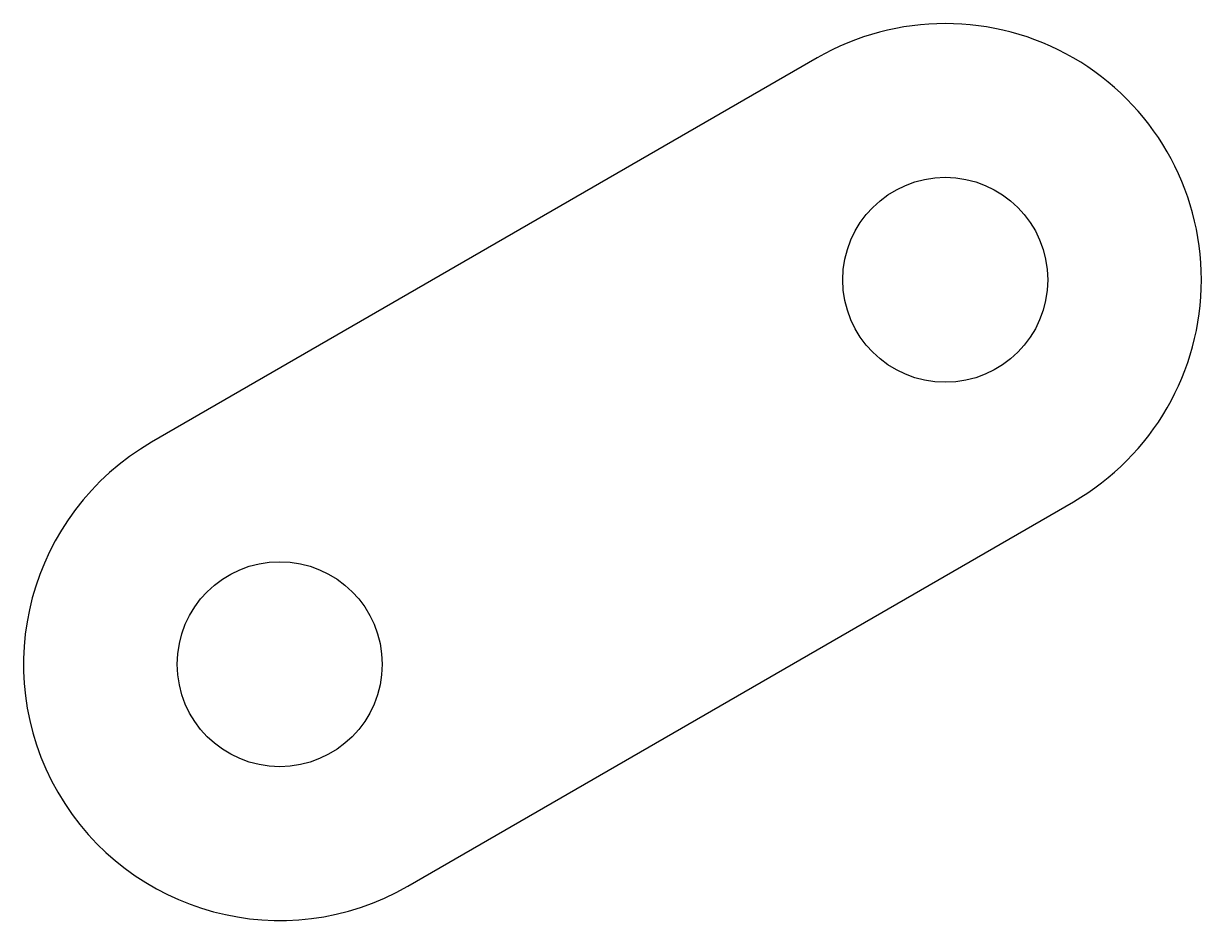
# Model space of a CAD drawing. Header units: millimetres. Extents: x -32.2 to -13.8, y -11.9 to 2.1.
import ezdxf

# ---------------------------------------------------------------- set-up
doc = ezdxf.new("R2010")
doc.units = ezdxf.units.MM
doc.layers.get('0').update_dxf_attribs({"linetype": 'CONTINUOUS'})

msp = doc.modelspace()

# ---------------------------------------------------------------- linework, layer by layer
msp.add_lwpolyline([(-30.221, -4.474, 1), (-26.221, -11.402), (-15.829, -5.402, 1), (-19.829, 1.526)], format="xyb", close=True)
for centre in [(-17.829, -1.938), (-28.221, -7.938)]:
    msp.add_circle(centre, 1.6)

doc.saveas('drawing.dxf')
